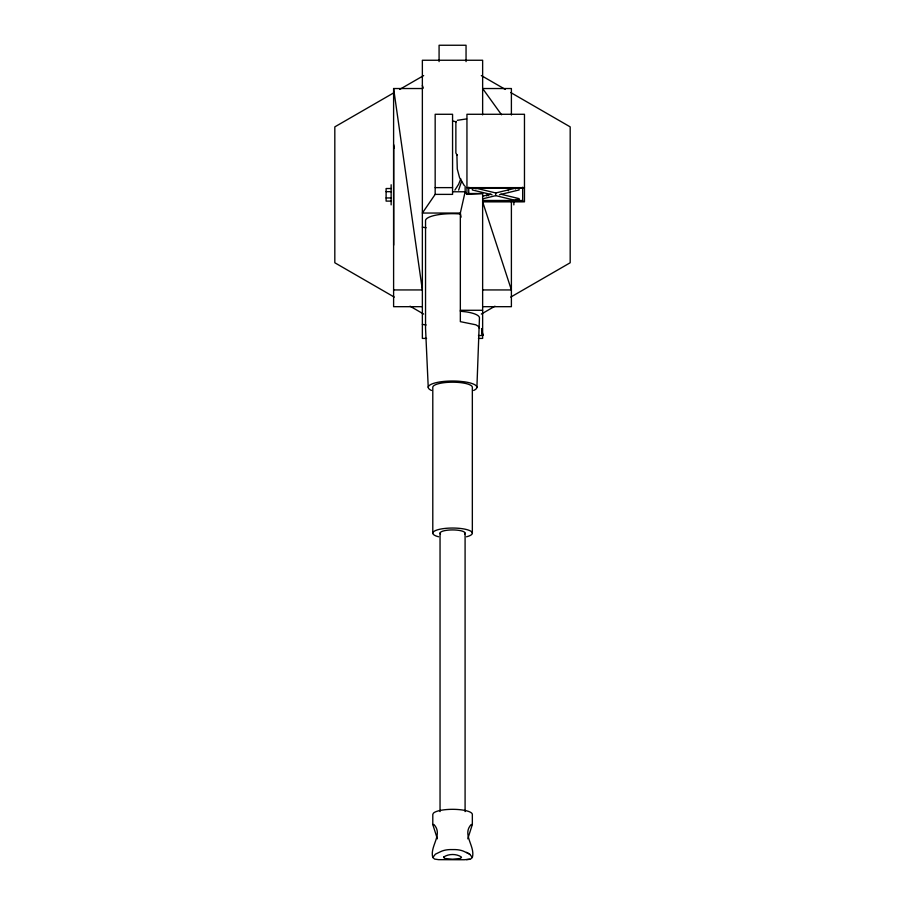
<?xml version="1.0" encoding="UTF-8"?>
<svg xmlns="http://www.w3.org/2000/svg" width="905" height="905" viewBox="0 0 905 905"><rect width="100%" height="100%" fill="white"/><g stroke="black" fill="none" stroke-linecap="round" stroke-linejoin="round"><path stroke-width="1.36" d="M467.772 838.811L472.342 824.546L472.342 814.432A19.774 5.113 0 0 0 455.147 809.364A19.774 5.113 0 0 0 433.472 813.109L432.794 814.432L432.794 824.546L437.364 838.811M476.901 387.317L479.458 317.881A26.958 6.98 0 0 0 465.985 311.84L460.34 311.23M461.618 181.17L458.62 190.118M452.568 191.77L465.147 191.77L460.34 213.048L460.34 321.648L475.849 324.805L478.541 326.49L479.458 328.3M460.792 178.828L458.62 184.269L454.876 190.107M472.342 824.546L471.188 824.546C461.708 834.591 475.544 846.198 472.342 857.488L470.521 859.083L464.367 859.75L438.586 859.659L434.615 859.083L432.794 857.488C429.524 846.13 443.461 834.625 433.948 824.546L432.794 824.546M432.794 857.488L435.441 854.162L440.746 851.594A14.48 7.364 0 0 1 450.045 849.58L455.091 849.58A14.48 7.364 0 0 1 464.389 851.594L469.695 854.162L472.342 857.488M435.169 194.383L452.568 194.383L452.568 114.279L435.169 114.279L435.169 194.383L422.364 213.048L460.34 213.048L461.086 217.177M394.263 92.548L334.816 126.87L334.816 262.767L394.263 297.089M399.659 89.425L423.676 75.568M481.324 314.069L494.967 306.195M510.737 297.089L570.184 262.767L570.184 126.87L510.737 92.548M457.308 120.308L466.652 118.906M482.637 196.17L490.895 194.156M475.94 189.032L475.94 188.161L495.759 192.969L515.477 188.161L515.477 189.032M482.637 198.84L495.77 195.638L515.477 200.424L515.477 199.553L519.074 199.553M499.47 194.733L519.074 189.959L519.074 188.161M466.55 859.659L469.695 859.32M465.147 191.77L466.946 194.383L482.637 193.512L482.637 338.413L478.428 338.413M422.364 306.682L393.607 306.682L393.607 88.532L422.364 88.532M435.169 187.629L452.568 187.629M466.946 187.629L524.47 187.629M468.745 188.093L522.671 188.093M391.141 188.523L386.107 188.523L386.107 201.102L391.141 201.102M386.107 191.668L391.141 191.668M468.745 193.512L482.637 193.512M386.107 197.957L391.141 197.957M482.637 200.491L522.671 200.491M482.637 201.351L522.671 201.351L522.671 187.233M393.607 289.939L422.364 289.939L393.607 88.532M482.637 289.939L511.393 289.939L482.637 201.826L524.47 201.826L524.47 114.279L466.946 114.279L466.946 194.383M482.637 306.682L511.393 306.682L511.393 201.589M460.34 310.279L482.637 310.279M478.451 335.54L482.637 335.54L481.946 328.549L482.637 335.54L481.89 331.411M426.572 338.413L422.364 338.413L422.364 60.25L482.637 60.25L482.637 114.89M460.34 213.999L459.48 213.908A26.958 6.98 0 0 0 425.542 220.65L425.542 328.3L428.235 387.317M452.568 121.021L456.346 121.802M500.782 194.19L519.074 198.625L519.074 200.424M492.048 194.745L472.342 189.959L472.342 188.161M469.695 854.162L466.55 852.363M481.324 75.568L505.341 89.425M410.033 306.195L423.676 314.069M464.276 185.57L459.57 177.674L457.274 169.02L456.889 154.698L457.217 155.355L455.871 152.956L455.871 121.7M501.54 114.777L482.637 88.532L511.393 88.532L511.393 115.014M422.364 85.511L423.314 88.147M393.607 145.569L394.15 148.318M481.958 329.952L482.637 335.54M513.859 201.939L513.859 204.881M508.282 189.914L508.282 190.785M495.759 192.969L495.759 193.84M495.77 194.779L495.77 195.638M488.564 194.722L488.564 195.593M486.766 195.163L486.766 196.034M472.342 533.158L472.342 387.317A19.774 5.113 0 0 0 452.568 382.193A19.774 5.113 0 0 0 432.794 387.317L432.794 533.158M468.745 187.233L468.745 194.383M466.052 61.619L466.052 45.25L439.083 45.25L439.083 61.619M465.147 186.215L465.147 192.052M465.091 533.158L465.091 811.604M440.045 533.158L440.045 811.604M393.652 144.483L393.652 245.142M391.141 184.756L391.141 204.881M426.119 324.986A31.404 8.134 0 0 1 422.364 324.341M426.119 227.755A31.404 8.134 0 0 1 422.364 227.11M473.643 390.462A24.333 6.301 0 0 0 464.729 381.853L458.869 381.231A24.333 6.301 0 0 0 433.257 383.482A24.333 6.301 0 0 0 431.493 390.462M438.586 536.778A19.774 5.113 0 0 1 438.586 529.538A19.774 5.113 0 0 1 466.55 529.538A19.774 5.113 0 0 1 466.55 536.778M440.475 533.995A12.523 3.235 0 0 1 452.568 529.923A12.523 3.235 0 0 1 464.661 533.995M443.982 856.82L443.676 857.488L444.864 858.494L452.568 859.207L460.272 858.494L461.46 857.488L461.154 856.82C456.165 853.72 448.971 853.72 443.982 856.82"/></g></svg>
